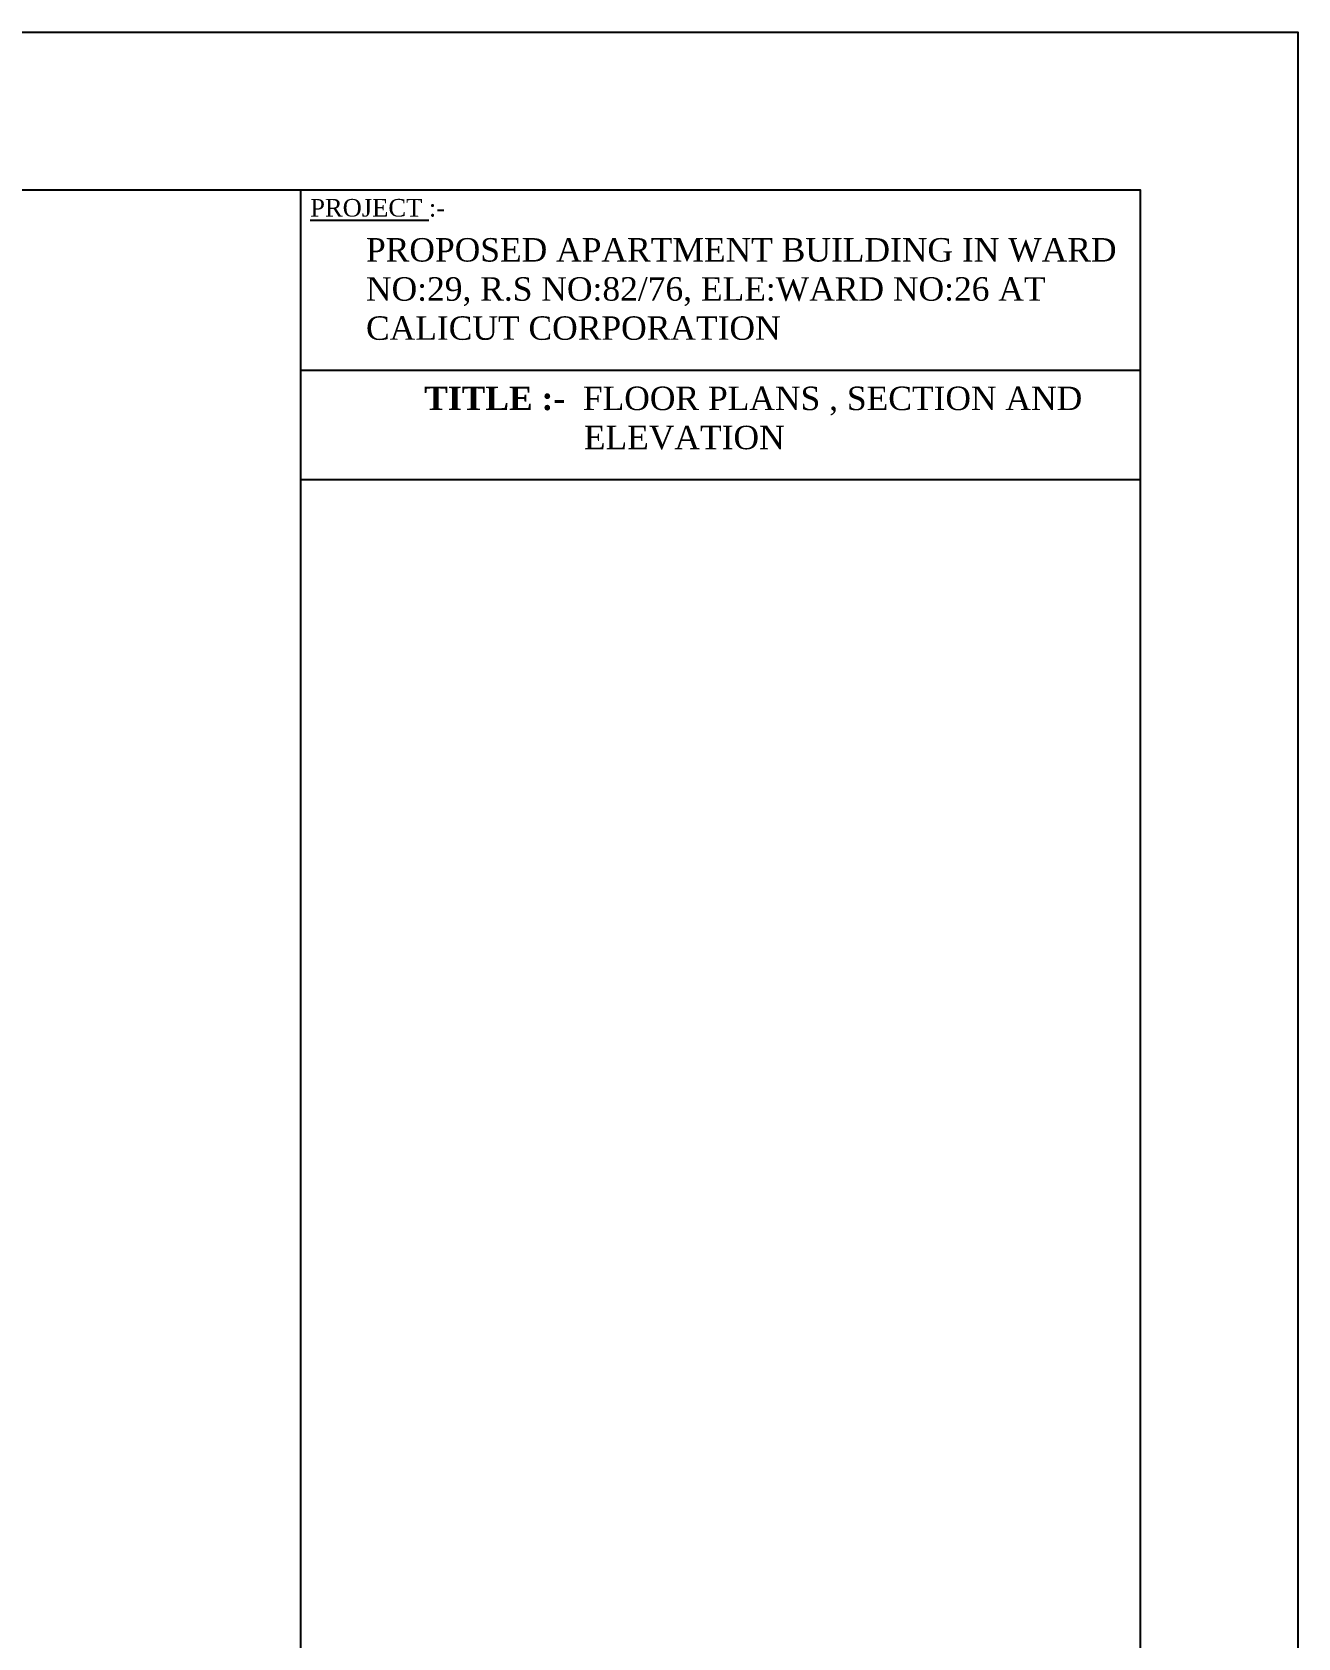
# Model space of a CAD drawing. Header units: metres. Extents: x -701442 to 358, y -36189 to 302.
# Drawn here: x 293.56 to 309.05, y 155.97 to 175.62 of the extents above; entities that cross this region are included whole.
import ezdxf

# ---------------------------------------------------------------- set-up
doc = ezdxf.new("R2010")
doc.units = ezdxf.units.M
doc.header["$MEASUREMENT"] = 0
doc.styles.get("Standard").update_dxf_attribs({"font": 'ARIAL.TTF'})

msp = doc.modelspace()

# ---------------------------------------------------------------- linework, layer by layer
for p, q in [((296.85332, 135.71425, 101), (296.85332, 173.68772, 101)), ((296.86149, 171.48056, 101), (307.12947, 171.48056, 101)), ((296.85332, 170.14484, 101), (307.1213, 170.14484, 101))]:
    msp.add_line(p, q)
at = {"elevation": 101}
msp.add_lwpolyline([(249.65067, 175.61877), (309.05067, 175.61877), (309.05067, 133.61877), (249.65067, 133.61877)], close=True, dxfattribs=at)
msp.add_lwpolyline([(296.85332, 135.71425), (251.74458, 135.71425), (251.74458, 173.68772), (307.1213, 173.68772), (307.1213, 146.0269)], dxfattribs=at)

# ---------------------------------------------------------------- texts
at = {"ltscale": 3, "attachment_point": 1}
for s, insert, char_height, width in [('{\\fTimes New Roman|b0|i0|c0|p18;\\LPROJECT \\l:-}', (296.96609, 173.57709, 101), 0.214978, 1.836251), ('{\\fTimes New Roman|b0|i0|c0|p18;PROPOSED APARTMENT BUILDING IN WARD NO:29, R.S NO:82/76, ELE:WARD NO:26 AT \\PCALICUT CORPORATION}', (297.64862, 173.09855, 101), 0.28723477, 10.2642017), ('{\\fTimes New Roman|b1|i0|c0|p18;TITLE :-  \\fTimes New Roman|b0|i0|c0|p18;FLOOR PLANS , SECTION AND                                      \\P                  ELEVATION}', (298.36167, 171.28129, 101), 0.28723477, 9.9299057)]:
    msp.add_mtext(s, dxfattribs=dict(at, insert=insert, char_height=char_height, width=width))

doc.saveas('drawing.dxf')
